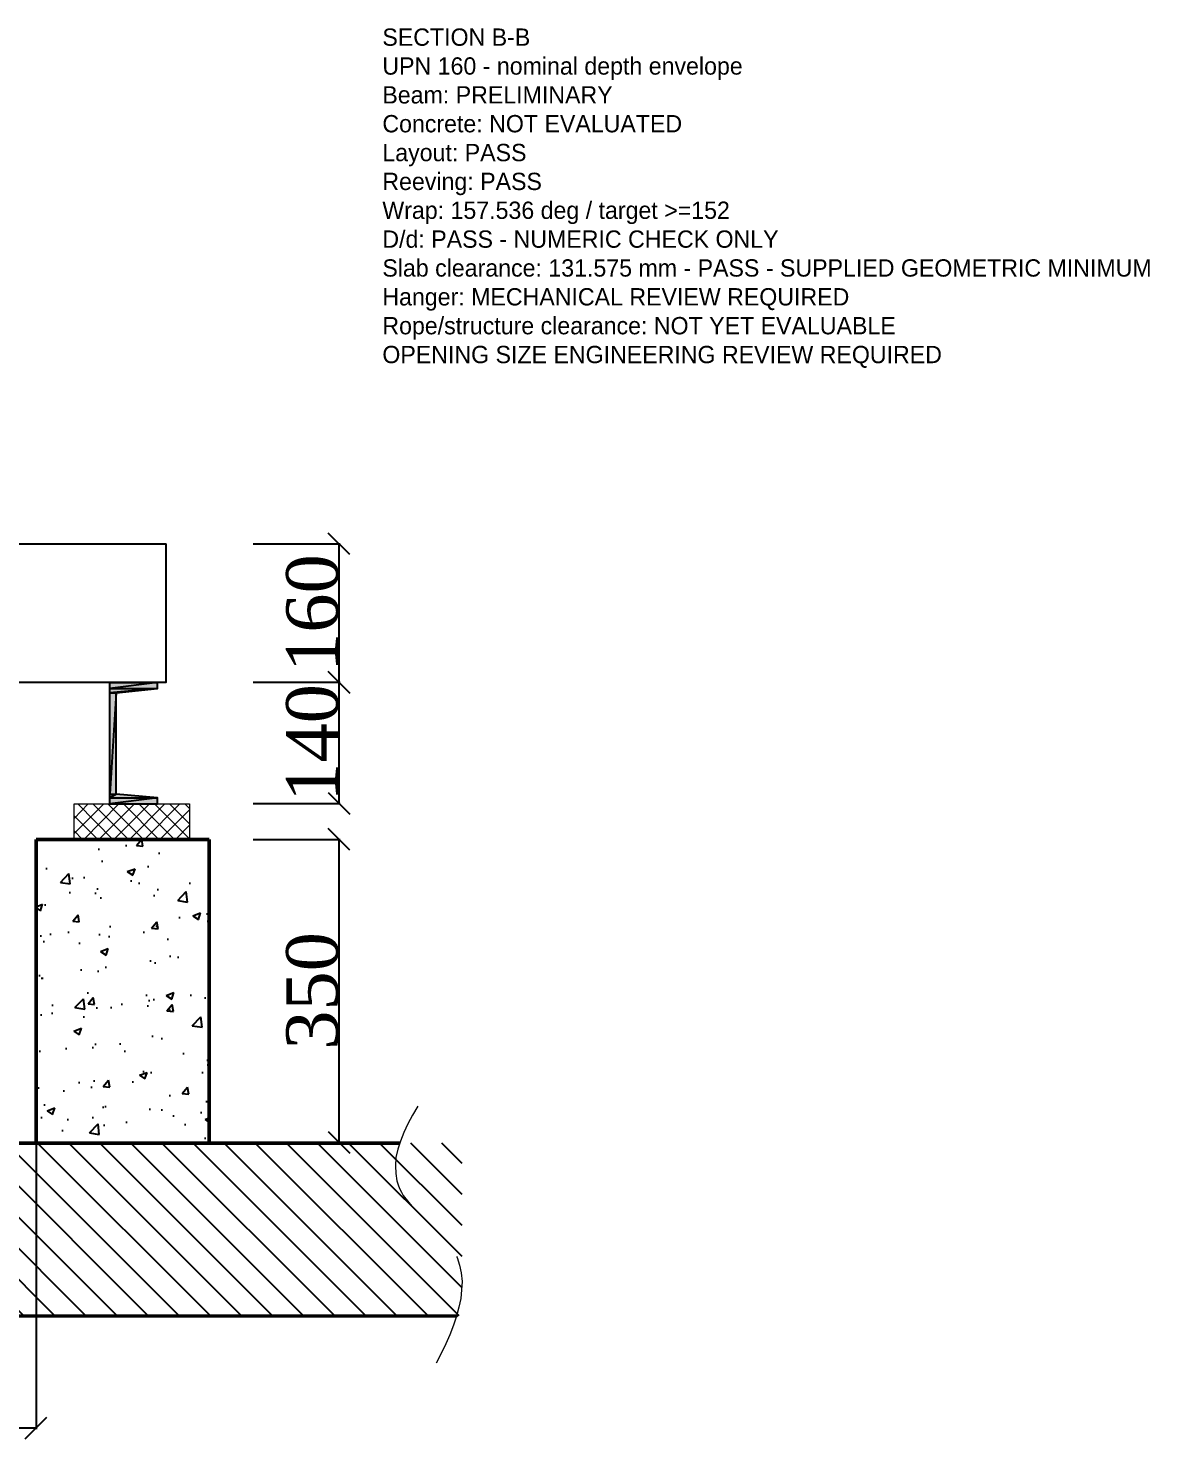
# Model space of a CAD drawing. Header units: millimetres. Extents: x -665 to 1025117, y -27997 to 4210.
# Drawn here: x 18860 to 20156, y -6827 to -5197 of the extents above; entities that cross this region are included whole.
import ezdxf

# ---------------------------------------------------------------- set-up
doc = ezdxf.new("R2010")
doc.units = ezdxf.units.MM
doc.layers.add('$1$Wall', color=1, linetype='Continuous', lineweight=50)
doc.styles.add('$1$nassar2', font='cent.shx', dxfattribs={"height": 60})
doc.dimstyles.new('$1$Nassar2', dxfattribs={"dimtxt": 35, "dimasz": 25, "dimexe": 1.25, "dimexo": 0.625, "dimtad": 1, "dimtxsty": '$1$nassar2', "dimblk": '$1$_Oblique', "dimcen": 2.5, "dimadec": 0, "dimazin": 0, "dimtfac": 1, "dimtmove": 0, "dimatfit": 3, "dimldrblk": '$1$_Oblique', "dimfxl": 1, "dimarcsym": 0})

# ---------------------------------------------------------------- blocks, each defined once
blk = doc.blocks.new('$1$_Oblique')
at = {"color": 0, "linetype": 'ByBlock', "lineweight": -2}
blk.add_line((-0.5, -0.5), (0.5, 0.5), dxfattribs=at)
blk = doc.blocks.new('*D56')
at = {"color": 0, "lineweight": -2, "transparency": 16777216}
for p, q in [((18006.6, -6484.8), (18006.6, -6815.5)), ((18869.1, -6484.8), (18869.1, -6815.5)), ((18006.6, -6814.2), (18869.1, -6814.2))]:
    blk.add_line(p, q, dxfattribs=at)
at = {"layer": 'Defpoints', "color": 0, "transparency": 16777216}
for p in [(18006.6, -6484.2), (18869.1, -6484.2), (18869.1, -6814.2)]:
    blk.add_point(p, dxfattribs=at)
at = {"color": 0, "lineweight": -2, "transparency": 16777216, "xscale": 25, "yscale": 25, "zscale": 25, "rotation": 180}
blk.add_blockref('$1$_Oblique', (18006.6, -6814.2), dxfattribs=at)
at = {"color": 0, "lineweight": -2, "transparency": 16777216, "xscale": 25, "yscale": 25, "zscale": 25}
blk.add_blockref('$1$_Oblique', (18869.1, -6814.2), dxfattribs=at)
at = {"color": 0, "transparency": 16777216, "insert": (18437.9, -6778.2), "char_height": 60, "attachment_point": 5, "style": '$1$nassar2'}
blk.add_mtext('862,5', dxfattribs=at)
blk = doc.blocks.new('*D58')
at = {"color": 0, "lineweight": -2, "transparency": 16777216}
for p, q in [((19119.7, -5792.6), (19220.4, -5792.6)), ((19219.1, -5952.6), (19219.1, -5792.6)), ((19119.7, -5952.6), (19220.4, -5952.6))]:
    blk.add_line(p, q, dxfattribs=at)
at = {"layer": 'Defpoints', "color": 0, "transparency": 16777216}
for p in [(19119.1, -5792.6), (19219.1, -5792.6), (19119.1, -5952.6)]:
    blk.add_point(p, dxfattribs=at)
at = {"color": 0, "lineweight": -2, "transparency": 16777216, "xscale": 25, "yscale": 25, "zscale": 25}
for p, rotation in [((19219.1, -5792.6), 90), ((19219.1, -5952.6), 270)]:
    blk.add_blockref('$1$_Oblique', p, dxfattribs=dict(at, rotation=rotation))
at = {"color": 0, "transparency": 16777216, "insert": (19188.5, -5872.6), "char_height": 60, "attachment_point": 5, "rotation": 90, "style": '$1$nassar2'}
blk.add_mtext('160', dxfattribs=at)
blk = doc.blocks.new('*D59')
at = {"color": 0, "lineweight": -2, "transparency": 16777216}
for p, q in [((19119.7, -5952.6), (19220.4, -5952.6)), ((19219.1, -6092.6), (19219.1, -5952.6)), ((19119.7, -6092.6), (19220.4, -6092.6))]:
    blk.add_line(p, q, dxfattribs=at)
at = {"layer": 'Defpoints', "color": 0, "transparency": 16777216}
for p in [(19119.1, -5952.6), (19219.1, -5952.6), (19119.1, -6092.6)]:
    blk.add_point(p, dxfattribs=at)
at = {"color": 0, "lineweight": -2, "transparency": 16777216, "xscale": 25, "yscale": 25, "zscale": 25}
for p, rotation in [((19219.1, -5952.6), 90), ((19219.1, -6092.6), 270)]:
    blk.add_blockref('$1$_Oblique', p, dxfattribs=dict(at, rotation=rotation))
at = {"color": 0, "transparency": 16777216, "insert": (19188.5, -6022.6), "char_height": 60, "attachment_point": 5, "rotation": 90, "style": '$1$nassar2'}
blk.add_mtext('140', dxfattribs=at)
blk = doc.blocks.new('*D60')
at = {"color": 0, "lineweight": -2, "transparency": 16777216}
for p, q in [((19119.7, -6134.2), (19220.4, -6134.2)), ((19219.1, -6484.2), (19219.1, -6134.2)), ((19119.7, -6484.2), (19220.4, -6484.2))]:
    blk.add_line(p, q, dxfattribs=at)
at = {"layer": 'Defpoints', "color": 0, "transparency": 16777216}
for p in [(19119.1, -6134.2), (19219.1, -6134.2), (19119.1, -6484.2)]:
    blk.add_point(p, dxfattribs=at)
at = {"color": 0, "lineweight": -2, "transparency": 16777216, "xscale": 25, "yscale": 25, "zscale": 25}
for p, rotation in [((19219.1, -6134.2), 90), ((19219.1, -6484.2), 270)]:
    blk.add_blockref('$1$_Oblique', p, dxfattribs=dict(at, rotation=rotation))
at = {"color": 0, "transparency": 16777216, "insert": (19188.5, -6309.2), "char_height": 60, "attachment_point": 5, "rotation": 90, "style": '$1$nassar2'}
blk.add_mtext('350', dxfattribs=at)

msp = doc.modelspace()

# ---------------------------------------------------------------- hatches: boundary and pattern name
at = {"true_color": 0x000007}
h = msp.add_hatch(color=7, dxfattribs=at)
h.paths.add_polyline_path([(18954.187, -5953.01), (19009.489, -5953.01), (18954.187, -5959.857)])
h.paths.add_polyline_path([(19009.489, -5953.01), (18954.187, -5959.857), (19009.489, -5959.857)])
h = msp.add_hatch(color=7, dxfattribs=at)
h.paths.add_polyline_path([(18954.187, -5959.857), (19009.489, -5959.857), (18954.187, -5964.597)])
h.paths.add_polyline_path([(19009.489, -5959.857), (18954.187, -5964.597), (18961.56, -5964.597)])
h = msp.add_hatch(color=7, dxfattribs=at)
h.paths.add_polyline_path([(18954.187, -5964.597), (18961.56, -5964.597), (18954.187, -6082.049)])
h.paths.add_polyline_path([(18961.56, -5964.597), (18954.187, -6082.049), (18961.56, -6082.049)])
h = msp.add_hatch(color=7, dxfattribs=at)
h.paths.add_polyline_path([(18954.187, -6082.049), (18961.56, -6082.049), (18954.187, -6086.263)])
h.paths.add_polyline_path([(18961.56, -6082.049), (18954.187, -6086.263), (19009.489, -6086.263)])
h = msp.add_hatch(color=7, dxfattribs=at)
h.paths.add_polyline_path([(18954.187, -6086.263), (19009.489, -6086.263), (18954.187, -6093.109)])
h.paths.add_polyline_path([(19009.489, -6086.263), (18954.187, -6093.109), (19009.489, -6093.109)])
h = msp.add_hatch()
h.set_pattern_fill('AR-CONC', color=4, scale=0.5)
h.set_pattern_definition([(50, (19031.75, -7367.11), (91.0923, -7.9695), [9.525, -104.775]), (355, (19031.75, -7367.11), (-17.622, 95.5284), [7.62, -83.82]), (100.4514, (19039.34, -7367.77), (73.4706, 87.559), [8.095, -89.045]), (46.184, (19031.75, -7341.71), (135.54, -21.021), [14.287, -157.162]), (96.636, (19043.05, -7343.46), (118.702, 123.713), [12.143, -133.568]), (351.184, (19031.75, -7341.7), (118.702, 123.713), [11.43, -125.73]), (21, (19044.45, -7348.06), (75.807, -51.1326), [9.525, -104.775]), (326, (19044.45, -7348.06), (30.901, 92.094), [7.62, -83.82]), (71.4514, (19050.77, -7352.32), (106.708, 40.9614), [8.095, -89.045]), (37.5, (19031.752, -7367.107), (1.5443, 42.2775), [0, -82.804, 0, -85.09, 0, -84.1375]), (7.5, (19031.75, -7367.107), (33.4098, 50.0903), [0, -48.514, 0, -80.899, 0, -32.0675]), (327.5, (19003.43, -7367.107), (67.7953, -2.8644), [0, -31.75, 0, -99.06, 0, -131.445]), (317.5, (18990.73, -7367.107), (74.0646, 12.7132), [0, -41.275, 0, -65.786, 0, -93.345])])
h.paths.add_polyline_path([(18869.049, -6484.211), (19069.191, -6484.211), (19069.191, -6134.211), (18869.049, -6134.211)], is_closed=False)
at = {"ltscale": 4}
h = msp.add_hatch(dxfattribs=at)
h.set_pattern_fill('ANSI31', color=256, scale=8, angle=90)
h.set_pattern_definition([(135, (90845.285, 20646.604), (-17.960512, -17.960512), [])])
h.paths.add_polyline_path([(18086.281, -6684.597), (19361.24, -6684.597), (19361.24, -6485.004), (18086.281, -6485.004)], is_closed=False)

# ---------------------------------------------------------------- linework, layer by layer
at = {"layer": '$1$Wall'}
for points in [[(18869.049, -6484.211), (18869.049, -6134.211)], [(18869.049, -6484.211), (18869.049, -6134.211)], [(19069.191, -6134.211), (18869.049, -6134.211)], [(19069.191, -6484.211), (19069.191, -6134.211)], [(19289.376, -6485.03), (16498.988, -6485.03)], [(16433.364, -6684.997), (19354.92, -6684.519), (19354.92, -6684.519)]]:
    msp.add_lwpolyline(points, dxfattribs=at)
for points in [[(16911.556, -5952.636), (19019.489, -5952.636), (19019.489, -5792.636)], [(16911.556, -5792.636), (19019.489, -5792.636)]]:
    msp.add_lwpolyline(points)
at = {"color": 7, "linetype": 'Continuous', "lineweight": -2, "true_color": 0x000007}
for points in [[(18954.187, -5953.01), (19009.489, -5953.01), (18954.187, -5959.857)], [(19009.489, -5953.01), (18954.187, -5959.857), (19009.489, -5959.857)], [(18954.187, -5959.857), (19009.489, -5959.857), (18954.187, -5964.597)], [(19009.489, -5959.857), (18954.187, -5964.597), (18961.56, -5964.597)], [(18954.187, -5964.597), (18961.56, -5964.597), (18954.187, -6082.049)], [(18961.56, -5964.597), (18954.187, -6082.049), (18961.56, -6082.049)], [(18954.187, -6082.049), (18961.56, -6082.049), (18954.187, -6086.263)], [(18961.56, -6082.049), (18954.187, -6086.263), (19009.489, -6086.263)], [(18954.187, -6086.263), (19009.489, -6086.263), (18954.187, -6093.109)], [(19009.489, -6086.263), (18954.187, -6093.109), (19009.489, -6093.109)]]:
    msp.add_lwpolyline(points, close=True, dxfattribs=at)
at = {"color": 7, "linetype": 'Continuous', "lineweight": 20, "true_color": 0x000007}
for points in [[(18954.187, -5953.01), (18954.187, -6093.109), (18954.187, -6093.109)], [(18961.56, -5964.597), (18961.56, -6082.049), (18961.56, -6082.049)], [(18913.105, -6127.344), (18947.34, -6093.109), (18947.34, -6093.109)], [(18913.105, -6109.964), (18929.432, -6093.109), (18929.432, -6093.109)], [(18957.874, -6134.191), (18917.318, -6093.109), (18917.318, -6093.109)], [(18924.165, -6134.191), (18964.72, -6093.109), (18964.72, -6093.109)], [(18975.781, -6134.191), (18934.699, -6093.109), (18934.699, -6093.109)], [(18941.546, -6134.191), (18982.628, -6093.109), (18982.628, -6093.109)], [(18993.162, -6134.191), (18952.08, -6093.109), (18952.08, -6093.109)], [(19009.489, -6093.109), (18954.187, -6093.109), (18954.187, -6093.109)], [(18958.927, -6134.191), (19000.009, -6093.109), (19000.009, -6093.109)], [(19009.489, -6086.263), (19009.489, -6093.109), (19009.489, -6086.263), (18961.56, -6082.049)], [(19011.069, -6134.191), (18969.987, -6093.109), (18969.987, -6093.109)], [(18976.834, -6134.191), (19017.916, -6093.109), (19017.916, -6093.109)], [(19028.977, -6134.191), (18987.895, -6093.109), (18987.895, -6093.109)], [(18994.215, -6134.191), (19035.297, -6093.109), (19035.297, -6093.109)], [(19046.357, -6133.665), (19005.802, -6093.109), (19005.802, -6093.109)], [(19046.357, -6116.284), (19023.183, -6093.109), (19023.183, -6093.109)], [(19046.357, -6098.376), (19041.09, -6093.109), (19041.09, -6093.109)], [(18940.493, -6134.191), (18913.105, -6106.803), (18913.105, -6106.803)], [(19012.122, -6134.191), (19046.357, -6099.956), (19046.357, -6099.956)], [(18922.585, -6134.191), (18913.105, -6124.184), (18913.105, -6124.184)], [(19030.03, -6134.191), (19046.357, -6117.864), (19046.357, -6117.864)], [(19310.151, -6442.193), (19303.831, -6452.727), (19298.564, -6462.734), (19293.824, -6472.741), (19290.137, -6482.748), (19286.977, -6492.229), (19284.87, -6501.709), (19284.343, -6511.189), (19284.87, -6520.143), (19285.924, -6528.57), (19287.504, -6533.31), (19289.084, -6537.524), (19291.19, -6541.737), (19293.297, -6545.424), (19299.617, -6553.851), (19305.411, -6560.698)], [(19323.318, -6578.079), (19330.165, -6584.399), (19337.539, -6592.299), (19340.699, -6595.46)], [(19354.92, -6616), (19355.446, -6617.054), (19358.08, -6626.007), (19360.187, -6634.961), (19361.24, -6644.968), (19360.713, -6654.449), (19359.66, -6664.456), (19357.553, -6674.463), (19354.92, -6684.997), (19351.233, -6695.53), (19347.019, -6706.591), (19342.279, -6717.125), (19337.012, -6728.185), (19331.219, -6739.246)]]:
    msp.add_lwpolyline(points, dxfattribs=at)
at = {"color": 7, "linetype": 'Continuous', "lineweight": 20}
msp.add_lwpolyline([(18913.105, -6093.109), (19046.357, -6093.109), (19046.357, -6134.191), (18913.105, -6134.191)], close=True, dxfattribs=at)
at = {"layer": 'Defpoints'}
msp.add_line((18869.119, -6484.211), (18870.119, -6484.211), dxfattribs=at)

# ---------------------------------------------------------------- texts
at = {"insert": (19269.119, -5197.12), "char_height": 20, "width": 900, "attachment_point": 1}
msp.add_mtext('SECTION B-B\\PUPN 160 - nominal depth envelope\\PBeam: PRELIMINARY\\PConcrete: NOT EVALUATED\\PLayout: PASS\\PReeving: PASS\\PWrap: 157.536 deg / target >=152\\PD/d: PASS - NUMERIC CHECK ONLY\\PSlab clearance: 131.575 mm - PASS - SUPPLIED GEOMETRIC MINIMUM\\PHanger: MECHANICAL REVIEW REQUIRED\\PRope/structure clearance: NOT YET EVALUABLE\\POPENING SIZE ENGINEERING REVIEW REQUIRED', dxfattribs=at)

# ---------------------------------------------------------------- dimensions: what is measured, and where the dimension line sits
for base, p1, p2, picture, middle in [((19219.119, -5792.636), (19119.119, -5952.636), (19119.119, -5792.636), '*D58', (19219.119, -5872.636)), ((19219.119, -5952.636), (19119.119, -6092.639), (19119.119, -5952.636), '*D59', (19219.119, -6022.638)), ((19219.119, -6134.211), (19119.119, -6484.211), (19119.119, -6134.211), '*D60', (19219.119, -6309.211))]:
    dim = msp.add_linear_dim(base=base, p1=p1, p2=p2, angle=90, dimstyle='$1$Nassar2')
    dim.commit()
    dim.dimension.update_dxf_attribs({"geometry": picture, "text_midpoint": middle, "dimtype": 160})
dim = msp.add_linear_dim(base=(18869.119, -6814.211), p1=(18006.619, -6484.211), p2=(18869.119, -6484.211), dimstyle='$1$Nassar2')
dim.commit()
dim.dimension.update_dxf_attribs({"geometry": '*D56', "text_midpoint": (18437.869, -6814.211), "dimtype": 160})

doc.saveas('drawing.dxf')
